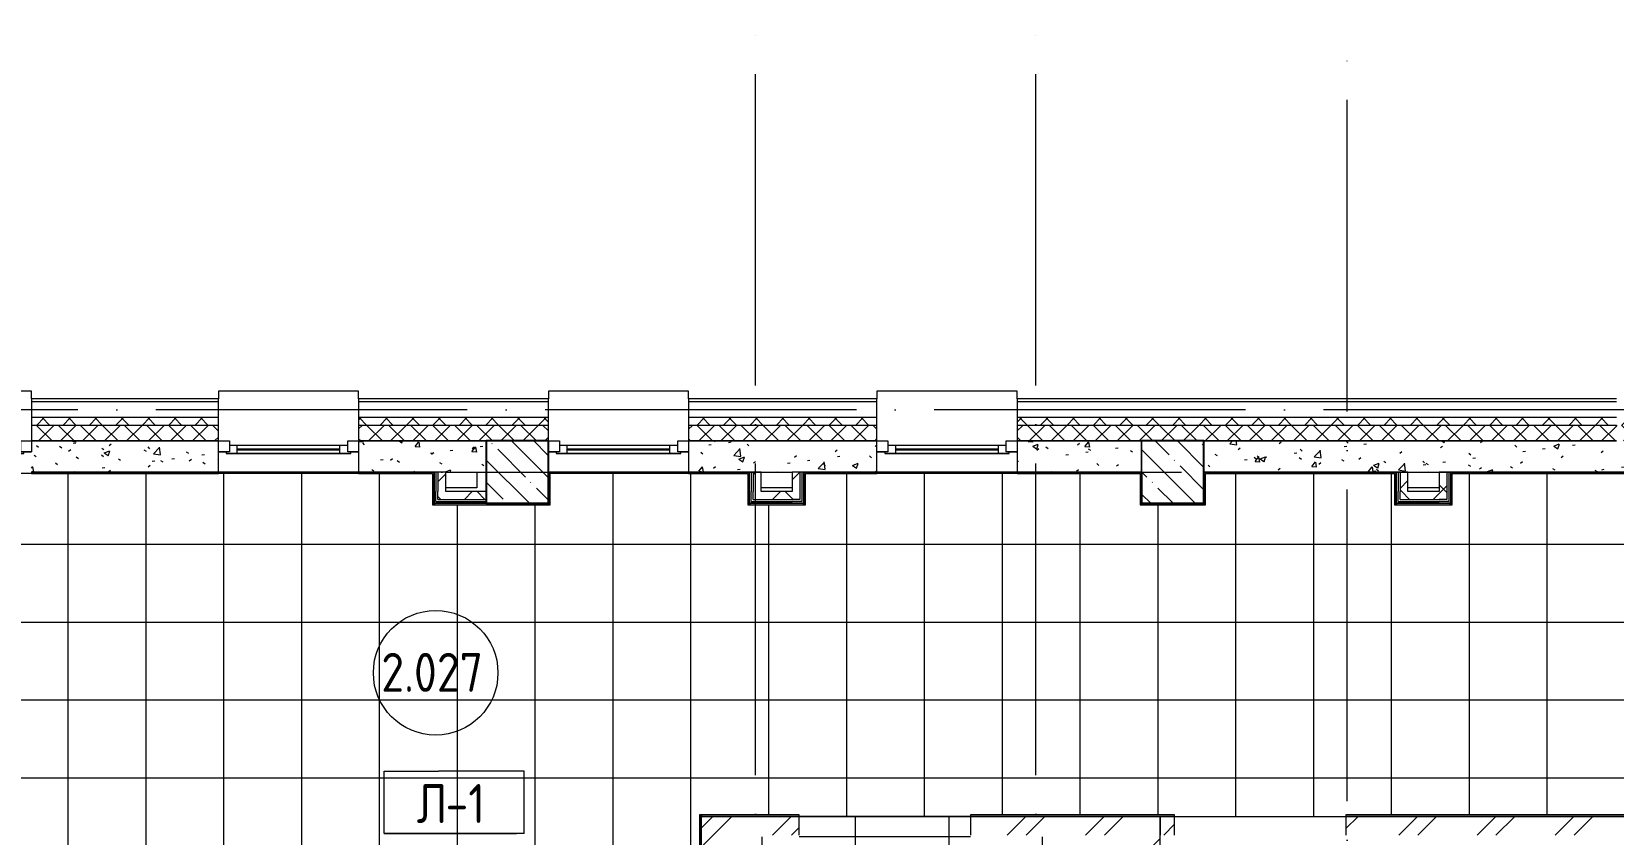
# Model space of a CAD drawing. Header units: millimetres. Extents: x 97 to 214665, y -4577 to 61202.
# Drawn here: x 183548 to 193708, y 56050 to 61202 of the extents above; entities that cross this region are included whole.
import ezdxf

# ---------------------------------------------------------------- set-up
doc = ezdxf.new("R2010")
doc.units = ezdxf.units.MM
doc.linetypes.add('ADSK_Линия сетки', pattern=[2500, 2000, -250, 0, -250])
for name, color, linetype, lineweight in [('A-AREA-____-IDEN', 2, 'Continuous', 20), ('A-FLOR-____-IDEN', 11, 'Continuous', 20), ('A-FLOR-____-OTLN', 192, 'Continuous', 9), ('A-FLOR-____-PATT', 8, 'Continuous', 9), ('A-GLAZ-____-MCUT', 151, 'Continuous', 9), ('A-GLAZ-____-OTLN', 151, 'Continuous', 9), ('A-WALL-____-MCUT', 113, 'Continuous', 9), ('A-WALL-____-PATT', 111, 'Continuous', 9), ('A-WALL-FNSH-MCUT', 113, 'Continuous', 9), ('I-WALL-____-OTLN', 2, 'Continuous', 9), ('S-COLS-____-MCUT', 52, 'Continuous', 9), ('S-COLS-____-OTLN', 52, 'Continuous', 9), ('S-GRID-____-OTLN', 1, 'Continuous', 9)]:
    doc.layers.add(name, color=color, linetype=linetype, lineweight=lineweight)
doc.styles.add('GOST Common', font='GOST_Common.ttf', dxfattribs={"width": 0.9, "height": 250})
pattern_1 = [(45, (0, 0), (-251.4472, 251.4472), []), (45, (0, 381), (-251.4472, 251.4472), [])]
pattern_2 = [(135, (0, 0), (-142.5612, -142.5612), []), (135, (142.56, 0), (-142.5612, -142.5612), [252.016, -50.403, 3.353, -47.05])]
pattern_3 = [(50, (0, 0), (364.3679, -31.8783), [38.1, -419.1]), (355, (0, 0), (-70.48585, 382.1133), [30.48, -335.28]), (100.451, (30.36, -2.66), (293.885, 350.2334), [32.38, -356.18]), (46.184, (0, 101.6), (542.1585, -84.0858), [57.15, -628.65]), (96.636, (45.2, 94.6), (474.8049, 494.8554), [48.57, -534.27]), (351.184, (0, 101.6), (474.8102, 494.85), [45.72, -502.92]), (21, (50.8, 76.2), (303.22847, -204.53046), [38.1, -419.1]), (326, (50.8, 76.2), (123.6039, 368.376), [30.48, -335.28]), (71.451, (76.07, 59.16), (426.8341, 163.8427), [32.38, -356.18]), (37.5, (0, 0), (6.17665, 169.11015), [16.764, -314.452, 16.764, -323.596, -336.55]), (37.5, (0, 0), (6.17665, 169.11015), [-671.576, 16.764, -319.786]), (7.5, (0, 0), (133.63888, 200.3615), [16.764, -177.292, 16.764, -306.832, -128.27]), (7.5, (0, 0), (133.63888, 200.3615), [-517.652, 16.764, -111.506]), (327.5, (-113.28, 0), (271.18182, -11.45836), [16.764, -110.236, 16.764, -379.476, -525.78]), (327.5, (-113.28, 0), (271.18182, -11.45836), [-523.24, 16.764, -509.016]), (317.5, (-164.08, 0), (296.2585, 50.85285), [16.764, -148.336, 16.764, -246.38, -373.38]), (317.5, (-164.08, 0), (296.2585, 50.85285), [-428.244, 16.764, -356.616])]
pattern_4 = [(45, (0, 0), (-141.42136, 141.42136), []), (135, (0, 0), (-141.42136, -141.42136), [])]

# ---------------------------------------------------------------- blocks, each defined once
blk = doc.blocks.new('Окно_СКБ_1Ст1 - 120_Окно_СКБ_1Ст_900_ОК6Л-29019250-О_АИ_ПП_4_200_Целиком')
at = {"layer": 'A-GLAZ-____-MCUT', "color": 90}
for p, q in [((-450, -195), (-450, -125)), ((-450, -125), (-380, -125)), ((-380, -195), (-450, -195)), ((-380, -195), (-400, -195)), ((-400, -195), (-400, -205)), ((-380, -125), (-380, -195)), ((380, -155), (-380, -155)), ((-380, -155), (-380, -195)), ((-330, -205), (-330, -155)), ((330, -205), (330, -155)), ((380, -195), (380, -125)), ((380, -125), (450, -125)), ((380, -195), (380, -155)), ((450, -195), (380, -195)), ((400, -195), (380, -195)), ((400, -205), (400, -195)), ((450, -125), (450, -195)), ((-400, -205), (400, -205)), ((400, -205), (-400, -205))]:
    blk.add_line(p, q, dxfattribs=at)
at = {"layer": 'A-GLAZ-____-MCUT', "color": 10, "lineweight": 5}
for p, q in [((-330, -175), (330, -175)), ((330, -185), (-330, -185))]:
    blk.add_line(p, q, dxfattribs=at)
at = {"layer": 'A-GLAZ-____-OTLN', "color": 10, "lineweight": 5}
for p, q in [((-450, -195), (-400, -195)), ((400, -195), (450, -195))]:
    blk.add_line(p, q, dxfattribs=at)
blk = doc.blocks.new('WNW_Отлив1 - Отлив_металлический 2-28596055-О_АИ_ПП_4_200_Целиком')
at = {"layer": 'A-GLAZ-____-OTLN', "color": 10, "lineweight": 5}
for p, q in [((450, 320), (-450, 320)), ((-450, 320), (-450, 270)), ((450, 270), (450, 320))]:
    blk.add_line(p, q, dxfattribs=at)
blk = doc.blocks.new('Окно_СКБ_1Ст1 - 120_Окно_СКБ_1Ст_900_ОК6Л-V38-О_АИ_ПП_4_200_Целиком')
at = {"layer": 'A-GLAZ-____-MCUT', "color": 90}
for p, q in [((-450, -195), (-450, -125)), ((-450, -125), (-380, -125)), ((-380, -195), (-450, -195)), ((-380, -195), (-400, -195)), ((-400, -195), (-400, -205)), ((-380, -125), (-380, -195)), ((380, -155), (-380, -155)), ((-380, -155), (-380, -195)), ((-330, -205), (-330, -155)), ((330, -205), (330, -155)), ((380, -195), (380, -125)), ((380, -125), (450, -125)), ((380, -195), (380, -155)), ((450, -195), (380, -195)), ((400, -195), (380, -195)), ((400, -205), (400, -195)), ((450, -125), (450, -195)), ((-400, -205), (400, -205)), ((400, -205), (-400, -205))]:
    blk.add_line(p, q, dxfattribs=at)
at = {"layer": 'A-GLAZ-____-MCUT', "color": 10, "lineweight": 5}
for p, q in [((-330, -175), (330, -175)), ((330, -185), (-330, -185))]:
    blk.add_line(p, q, dxfattribs=at)
at = {"layer": 'A-GLAZ-____-OTLN', "color": 10, "lineweight": 5}
for p, q in [((-450, -195), (-400, -195)), ((400, -195), (450, -195))]:
    blk.add_line(p, q, dxfattribs=at)
blk = doc.blocks.new('Окно_СКБ_1Ст1 - 120_Окно_СКБ_1Ст_900_ОК6Л-V39-О_АИ_ПП_4_200_Целиком')
at = {"layer": 'A-GLAZ-____-MCUT', "color": 90}
for p, q in [((-450, -195), (-450, -125)), ((-450, -125), (-380, -125)), ((-380, -195), (-450, -195)), ((-380, -195), (-400, -195)), ((-400, -195), (-400, -205)), ((-380, -125), (-380, -195)), ((380, -155), (-380, -155)), ((-380, -155), (-380, -195)), ((-330, -205), (-330, -155)), ((330, -205), (330, -155)), ((380, -195), (380, -125)), ((380, -125), (450, -125)), ((380, -195), (380, -155)), ((450, -195), (380, -195)), ((400, -195), (380, -195)), ((400, -205), (400, -195)), ((450, -125), (450, -195)), ((-400, -205), (400, -205)), ((400, -205), (-400, -205))]:
    blk.add_line(p, q, dxfattribs=at)
at = {"layer": 'A-GLAZ-____-MCUT', "color": 10, "lineweight": 5}
for p, q in [((-330, -175), (330, -175)), ((330, -185), (-330, -185))]:
    blk.add_line(p, q, dxfattribs=at)
at = {"layer": 'A-GLAZ-____-OTLN', "color": 10, "lineweight": 5}
for p, q in [((-450, -195), (-400, -195)), ((400, -195), (450, -195))]:
    blk.add_line(p, q, dxfattribs=at)
blk = doc.blocks.new('0083_СОШ675_АР_R22_rvt-1-О_АИ_ПП_4_200_Целиком')
at = {"layer": 'A-WALL-____-PATT', "lineweight": 5}
h = blk.add_hatch(dxfattribs=at)
h.set_pattern_fill('FP_7', color=10, style=0, pattern_type=2)
h.set_pattern_definition([(135, (0, 0), (-84.85281, -84.85281), []), (225, (0, 0), (84.85281, -84.85281), [])])
h.paths.add_polyline_path([(135475, 58675), (136350, 58675), (136350, 58725), (132380, 58725), (132380, 58675), (134509, 58675)])
h.paths.add_polyline_path([(131480, 58675), (131480, 58725), (130270, 58725), (130270, 58675), (130643, 58675)])
h.paths.add_polyline_path([(128711, 58675), (129370, 58675), (129370, 58725), (128150, 58725), (128150, 58675)])
h.paths.add_polyline_path([(125150, 58675), (125150, 58725), (123950, 58725), (123950, 58675), (124845, 58675)])
h.paths.add_polyline_path([(126050, 58675), (127250, 58675), (127250, 58725), (126050, 58725)])
h.paths.add_polyline_path([(121946, 58675), (123050, 58675), (123050, 58725), (121070, 58725), (121070, 58675)])
h.paths.add_polyline_path([(120170, 58675), (120170, 58725), (119170, 58725), (119170, 58675), (120014, 58675)])
h.paths.add_polyline_path([(118270, 58675), (118270, 58725), (117250, 58725), (117250, 58675), (118081, 58675)])
h.paths.add_polyline_path([(116350, 58675), (116350, 58725), (115350, 58725), (115350, 58675), (116148, 58675)])
h.paths.add_polyline_path([(114215, 58675), (114450, 58675), (114450, 58725), (113840, 58725), (113840, 58675)])
h = blk.add_hatch(dxfattribs=at)
h.set_pattern_fill('FP_21', color=10, style=0, pattern_type=2)
h.set_pattern_definition([(45, (0, 0), (-70.71068, 70.71068), []), (135, (0, 0), (-70.71068, -70.71068), [])])
h.paths.add_polyline_path([(136250, 58575), (136400, 58575), (136400, 58675), (132380, 58675), (132380, 58575), (136230, 58575)])
h.paths.add_polyline_path([(131480, 58575), (131480, 58675), (130270, 58675), (130270, 58575), (130643, 58575)])
h.paths.add_polyline_path([(127250, 58575), (127250, 58675), (126050, 58675), (126050, 58575)])
h.paths.add_polyline_path([(129370, 58575), (129370, 58675), (128150, 58675), (128150, 58575), (128711, 58575)])
h.paths.add_polyline_path([(124845, 58575), (125150, 58575), (125150, 58675), (123950, 58675), (123950, 58575)])
h.paths.add_polyline_path([(121946, 58575), (123050, 58575), (123050, 58675), (121070, 58675), (121070, 58575)])
h.paths.add_polyline_path([(120170, 58575), (120170, 58675), (119170, 58675), (119170, 58575), (120014, 58575)])
h.paths.add_polyline_path([(118270, 58575), (118270, 58675), (117250, 58675), (117250, 58575), (118081, 58575)])
h.paths.add_polyline_path([(114450, 58575), (114450, 58675), (113840, 58675), (113840, 58575), (114215, 58575)])
h.paths.add_polyline_path([(116148, 58575), (116350, 58575), (116350, 58675), (115350, 58675), (115350, 58575)])
h = blk.add_hatch(dxfattribs=at)
h.set_pattern_fill('FP_74', color=10, style=0, pattern_type=2)
h.set_pattern_definition(pattern_3)
h.paths.add_polyline_path([(128970, 58375), (128970, 58575), (128150, 58575), (128150, 58375), (128711, 58375)])
h.paths.add_polyline_path([(127250, 58375), (127250, 58575), (126050, 58575), (126050, 58375)])
h.paths.add_polyline_path([(125150, 58375), (125150, 58575), (124350, 58575), (124350, 58375), (124845, 58375)])
h = blk.add_hatch(dxfattribs=at)
h.set_pattern_fill('FP_74', color=10, style=0, pattern_type=2)
h.set_pattern_definition(pattern_3)
h.paths.add_polyline_path([(133180, 58375), (133180, 58575), (132380, 58575), (132380, 58375)])
h.paths.add_polyline_path([(130270, 58375), (131480, 58375), (131480, 58575), (130270, 58575)])
h = blk.add_hatch(dxfattribs=at)
h.set_pattern_fill('FP_74', color=10, style=0, pattern_type=2)
h.set_pattern_definition(pattern_3)
h.paths.add_polyline_path([(135153, 58375), (136500, 58375), (136500, 58575), (133580, 58575), (133580, 58375), (135140, 58375)])
h = blk.add_hatch(dxfattribs=at)
h.set_pattern_fill('FP_20', color=252, style=0, pattern_type=2)
h.set_pattern_definition(pattern_4)
h.paths.add_polyline_path([(128710, 58250), (128710, 58375), (128660, 58375), (128660, 58250)])
h = blk.add_hatch(dxfattribs=at)
h.set_pattern_fill('FP_20', color=252, style=0, pattern_type=2)
h.set_pattern_definition(pattern_4)
h.paths.add_polyline_path([(130735, 58250), (130735, 58375), (130685, 58375), (130685, 58250)])
h = blk.add_hatch(dxfattribs=at)
h.set_pattern_fill('FP_20', color=252, style=0, pattern_type=2)
h.set_pattern_definition(pattern_4)
h.paths.add_polyline_path([(130985, 58200), (130985, 58375), (130935, 58375), (130935, 58200)])
h = blk.add_hatch(dxfattribs=at)
h.set_pattern_fill('FP_20', color=252, style=0, pattern_type=2)
h.set_pattern_definition(pattern_4)
h.paths.add_polyline_path([(134890, 58250), (134890, 58375), (134840, 58375), (134840, 58250)])
h = blk.add_hatch(dxfattribs=at)
h.set_pattern_fill('FP_20', color=252, style=0, pattern_type=2)
h.set_pattern_definition(pattern_4)
h.paths.add_polyline_path([(135140, 58200), (135140, 58375), (135090, 58375), (135090, 58200)])
h = blk.add_hatch(dxfattribs=at)
h.set_pattern_fill('FP_20', color=252, style=0, pattern_type=2)
h.set_pattern_definition(pattern_4)
h.paths.add_polyline_path([(128660, 58200), (128970, 58200), (128970, 58250), (128660, 58250)])
h = blk.add_hatch(dxfattribs=at)
h.set_pattern_fill('FP_20', color=252, style=0, pattern_type=2)
h.set_pattern_definition(pattern_4)
h.paths.add_polyline_path([(130685, 58200), (130935, 58200), (130935, 58250), (130685, 58250)])
h = blk.add_hatch(dxfattribs=at)
h.set_pattern_fill('FP_20', color=252, style=0, pattern_type=2)
h.set_pattern_definition(pattern_4)
h.paths.add_polyline_path([(134840, 58200), (135090, 58200), (135090, 58250), (134840, 58250)])
h = blk.add_hatch(dxfattribs=at)
h.set_pattern_fill('FP_11', color=10, style=0, pattern_type=2)
h.set_pattern_definition(pattern_1)
h.paths.add_polyline_path([(130350, 52450), (130470, 52450), (130470, 56165), (130355, 56165), (130355, 56160), (130350, 56160), (130350, 53402)])
h = blk.add_hatch(dxfattribs=at)
h.set_pattern_fill('FP_11', color=10, style=0, pattern_type=2)
h.set_pattern_definition(pattern_1)
h.paths.add_polyline_path([(133180, 56045), (133180, 56165), (132080, 56165), (132080, 56045)])
h.paths.add_polyline_path([(130980, 56045), (130980, 56165), (130470, 56165), (130470, 56045)])
h = blk.add_hatch(dxfattribs=at)
h.set_pattern_fill('FP_11', color=10, style=0, pattern_type=2)
h.set_pattern_definition(pattern_1)
h.paths.add_polyline_path([(133180, 50450), (133300, 50450), (133300, 51675), (133180, 51675), (133180, 50510)])
h.paths.add_polyline_path([(133300, 52175), (133300, 56165), (133180, 56165), (133180, 52175), (133293, 52175)])
h = blk.add_hatch(dxfattribs=at)
h.set_pattern_fill('FP_11', color=10, style=0, pattern_type=2)
h.set_pattern_definition(pattern_1)
h.paths.add_polyline_path([(136500, 56045), (136500, 56165), (134492, 56165), (134492, 56045), (136442, 56045)])
h.paths.add_polyline_path([(133300, 56045), (133392, 56045), (133392, 56165), (133300, 56165)])
at = {"layer": 'S-COLS-____-OTLN', "lineweight": 5}
h = blk.add_hatch(dxfattribs=at)
h.set_pattern_fill('FP_31', color=256, style=0, pattern_type=2)
h.set_pattern_definition(pattern_2)
h.paths.add_polyline_path([(128970, 58175), (129365, 58175), (129365, 58180), (129370, 58180), (129370, 58575), (128970, 58575), (128970, 58462)])
h = blk.add_hatch(dxfattribs=at)
h.set_pattern_fill('FP_31', color=256, style=0, pattern_type=2)
h.set_pattern_definition(pattern_2)
h.paths.add_polyline_path([(133185, 58175), (133575, 58175), (133575, 58180), (133580, 58180), (133580, 58575), (133180, 58575), (133180, 58180), (133185, 58180)])
at = {"layer": 'A-FLOR-____-OTLN', "color": 90}
for p, q in [((128910, 58375), (128910, 58275)), ((128910, 58275), (128710, 58275)), ((130935, 58275), (130735, 58275)), ((135090, 58275), (134890, 58275))]:
    blk.add_line(p, q, dxfattribs=at)
at = {"layer": 'A-WALL-____-MCUT', "color": 90}
for p, q in [((126050, 58825), (126050, 58725)), ((127250, 58725), (127250, 58825)), ((128150, 58825), (128150, 58725)), ((129370, 58725), (129370, 58825)), ((130270, 58825), (130270, 58725)), ((131480, 58725), (131480, 58825)), ((132380, 58825), (132380, 58725)), ((126050, 58675), (126050, 58575)), ((127250, 58575), (127250, 58675)), ((128150, 58675), (128150, 58575)), ((129370, 58575), (129370, 58675)), ((130270, 58675), (130270, 58575)), ((131480, 58575), (131480, 58675)), ((132380, 58675), (132380, 58575)), ((126050, 58575), (127250, 58575)), ((128150, 58575), (129370, 58575)), ((133180, 58575), (133580, 58575))]:
    blk.add_line(p, q, dxfattribs=at)
at = {"layer": 'A-WALL-____-MCUT', "color": 10, "lineweight": 5}
for p, q in [((127250, 58825), (126050, 58825)), ((129370, 58825), (128150, 58825)), ((131480, 58825), (130270, 58825)), ((136230, 58825), (132380, 58825)), ((133180, 58375), (133180, 58575)), ((128647, 58375), (128647, 58250)), ((128710, 58375), (128660, 58375)), ((130672, 58375), (130672, 58250)), ((130735, 58375), (130685, 58375)), ((130985, 58375), (130935, 58375)), ((130998, 58375), (130998, 58187)), ((134828, 58375), (134828, 58250)), ((134890, 58375), (134840, 58375)), ((135140, 58375), (135090, 58375)), ((135153, 58375), (135153, 58187)), ((128647, 58200), (128647, 58250)), ((130672, 58200), (130672, 58250)), ((134828, 58200), (134828, 58250)), ((128647, 58187), (128647, 58200)), ((128647, 58187), (128970, 58187)), ((130672, 58187), (130672, 58200)), ((130672, 58187), (130935, 58187)), ((130985, 58187), (130935, 58187)), ((130998, 58187), (130985, 58187)), ((134828, 58187), (134828, 58200)), ((134828, 58187), (135090, 58187)), ((135140, 58187), (135090, 58187)), ((135153, 58187), (135140, 58187))]:
    blk.add_line(p, q, dxfattribs=at)
at = {"layer": 'A-WALL-____-MCUT', "color": 50, "lineweight": 13}
for p, q in [((126050, 58725), (126050, 58675)), ((127250, 58725), (126050, 58725)), ((127250, 58675), (127250, 58725)), ((128150, 58725), (128150, 58675)), ((129370, 58725), (128150, 58725)), ((129370, 58675), (129370, 58725)), ((130270, 58725), (130270, 58675)), ((131480, 58725), (130270, 58725)), ((131480, 58675), (131480, 58725)), ((132380, 58725), (132380, 58675)), ((136230, 58725), (132380, 58725)), ((127250, 58675), (126050, 58675)), ((129370, 58675), (128150, 58675)), ((131480, 58675), (130270, 58675)), ((136230, 58675), (132380, 58675)), ((127250, 58575), (126050, 58575)), ((127250, 58375), (127250, 58575)), ((128970, 58575), (128150, 58575)), ((128150, 58575), (128150, 58375)), ((128970, 58375), (128970, 58575)), ((130270, 58575), (131480, 58575)), ((130270, 58575), (130270, 58375)), ((131480, 58575), (130270, 58575)), ((131480, 58375), (131480, 58575)), ((132380, 58575), (133180, 58575)), ((132380, 58575), (132380, 58375)), ((133180, 58575), (132380, 58575)), ((133580, 58575), (133580, 58375)), ((136230, 58575), (133580, 58575)), ((133580, 58575), (136230, 58575)), ((126050, 58375), (127250, 58375)), ((128150, 58375), (128635, 58375)), ((128647, 58375), (128635, 58375)), ((128660, 58375), (128647, 58375)), ((128660, 58375), (128660, 58250)), ((128710, 58250), (128710, 58375)), ((128710, 58375), (128970, 58375)), ((130270, 58375), (130660, 58375)), ((130672, 58375), (130660, 58375)), ((130685, 58375), (130672, 58375)), ((130685, 58375), (130685, 58250)), ((130735, 58250), (130735, 58375)), ((130735, 58375), (130935, 58375)), ((130935, 58375), (130935, 58250)), ((130998, 58375), (130985, 58375)), ((130985, 58375), (130985, 58200)), ((131010, 58375), (130998, 58375)), ((131010, 58375), (131480, 58375)), ((132380, 58375), (133180, 58375)), ((133580, 58375), (134815, 58375)), ((134828, 58375), (134815, 58375)), ((134840, 58375), (134828, 58375)), ((134840, 58375), (134840, 58250)), ((134890, 58375), (135090, 58375)), ((134890, 58250), (134890, 58375)), ((135090, 58375), (135090, 58250)), ((135153, 58375), (135140, 58375)), ((135140, 58375), (135140, 58200)), ((135165, 58375), (135153, 58375)), ((135165, 58375), (136500, 58375)), ((128660, 58200), (128660, 58250)), ((128970, 58250), (128710, 58250)), ((128970, 58200), (128970, 58250)), ((130685, 58200), (130685, 58250)), ((130935, 58250), (130735, 58250)), ((134840, 58200), (134840, 58250)), ((135090, 58250), (134890, 58250)), ((128660, 58200), (128970, 58200)), ((130685, 58200), (130935, 58200)), ((130985, 58200), (130935, 58200)), ((134840, 58200), (135090, 58200)), ((135140, 58200), (135090, 58200)), ((130350, 56160), (130350, 52450)), ((130470, 56165), (130355, 56165)), ((130980, 56165), (130470, 56165)), ((130980, 56045), (130980, 56165)), ((133180, 56165), (132080, 56165)), ((132080, 56165), (132080, 56045)), ((133300, 56165), (133180, 56165)), ((133300, 52175), (133300, 56165)), ((133392, 56165), (133300, 56165)), ((133300, 56165), (133300, 56045)), ((133392, 56045), (133392, 56165)), ((136500, 56165), (134492, 56165)), ((134492, 56165), (134492, 56045))]:
    blk.add_line(p, q, dxfattribs=at)
at = {"layer": 'A-WALL-FNSH-MCUT', "color": 90}
for p, q in [((127250, 58845), (126050, 58845)), ((126050, 58845), (126050, 58825)), ((127250, 58825), (127250, 58845)), ((129370, 58845), (128150, 58845)), ((128150, 58845), (128150, 58825)), ((129370, 58825), (129370, 58845)), ((131480, 58845), (130270, 58845)), ((130270, 58845), (130270, 58825)), ((131480, 58825), (131480, 58845)), ((136230, 58845), (132380, 58845)), ((132380, 58845), (132380, 58825)), ((128635, 58375), (128635, 58250)), ((130660, 58375), (130660, 58250)), ((131010, 58180), (131010, 58375)), ((134815, 58375), (134815, 58250)), ((135165, 58180), (135165, 58375)), ((128635, 58250), (128635, 58200)), ((130660, 58250), (130660, 58200)), ((134815, 58250), (134815, 58200)), ((128635, 58200), (128635, 58187)), ((128635, 58187), (128635, 58180)), ((128640, 58175), (128970, 58175)), ((128970, 58187), (128970, 58200)), ((128970, 58175), (128970, 58187)), ((130660, 58200), (130660, 58187)), ((130660, 58187), (130660, 58180)), ((130665, 58175), (130935, 58175)), ((130935, 58175), (130985, 58175)), ((130985, 58175), (130998, 58175)), ((130998, 58175), (131005, 58175)), ((134815, 58200), (134815, 58187)), ((134815, 58187), (134815, 58180)), ((134820, 58175), (135090, 58175)), ((135090, 58175), (135140, 58175)), ((135140, 58175), (135153, 58175)), ((135153, 58175), (135160, 58175))]:
    blk.add_line(p, q, dxfattribs=at)
at = {"layer": 'I-WALL-____-OTLN', "color": 90}
for p, q in [((128150, 58375), (127250, 58375)), ((130270, 58375), (129370, 58375)), ((132380, 58375), (131480, 58375))]:
    blk.add_line(p, q, dxfattribs=at)
at = {"layer": 'S-COLS-____-MCUT', "color": 130, "lineweight": 25}
for p, q in [((129370, 58575), (128970, 58575)), ((128970, 58575), (128970, 58175)), ((129370, 58180), (129370, 58575)), ((133580, 58575), (133180, 58575)), ((133580, 58180), (133580, 58575)), ((133180, 58375), (133180, 58180)), ((128970, 58175), (129365, 58175)), ((133185, 58175), (133575, 58175))]:
    blk.add_line(p, q, dxfattribs=at)
at = {"layer": 'S-COLS-____-OTLN', "color": 90}
blk.add_line((133180, 58575), (133180, 58375), dxfattribs=at)
at = {"layer": 'A-GLAZ-____-OTLN', "color": 90, "lineweight": 9}
for name, p in [('WNW_Отлив1 - Отлив_металлический 2-28596055-О_АИ_ПП_4_200_Целиком', (125600, 58575)), ('WNW_Отлив1 - Отлив_металлический 2-28596055-О_АИ_ПП_4_200_Целиком', (127700, 58575)), ('WNW_Отлив1 - Отлив_металлический 2-28596055-О_АИ_ПП_4_200_Целиком', (129820, 58575)), ('WNW_Отлив1 - Отлив_металлический 2-28596055-О_АИ_ПП_4_200_Целиком', (131930, 58575)), ('Окно_СКБ_1Ст1 - 120_Окно_СКБ_1Ст_900_ОК6Л-V38-О_АИ_ПП_4_200_Целиком', (125600, 58700)), ('Окно_СКБ_1Ст1 - 120_Окно_СКБ_1Ст_900_ОК6Л-V39-О_АИ_ПП_4_200_Целиком', (127700, 58700)), ('Окно_СКБ_1Ст1 - 120_Окно_СКБ_1Ст_900_ОК6Л-29019250-О_АИ_ПП_4_200_Целиком', (129820, 58700)), ('Окно_СКБ_1Ст1 - 120_Окно_СКБ_1Ст_900_ОК6Л-29019250-О_АИ_ПП_4_200_Целиком', (131930, 58700))]:
    blk.add_blockref(name, p, dxfattribs=at)
blk = doc.blocks.new('BSC_Колонна _Прямоугольная - ПР-1_Профиль торцевой для плитки-3477160-О_АИ_ПП_4_200_Целиком')
at = {"layer": 'S-COLS-____-MCUT'}
for p, q in [((5, 5), (-5, 5)), ((-5, 5), (-5, -5)), ((5, -5), (5, 5)), ((-5, -5), (5, -5))]:
    blk.add_line(p, q, dxfattribs=at)
blk = doc.blocks.new('ADSK_Марка_Перекрытие - Типоразмер_ADSK_Марка-158127-О_АИ_ПП_4_200_Целиком')
at = {"layer": 'A-FLOR-____-IDEN'}
for p, q in [((-4.5, 4), (-1, 4)), ((-4.5, 0), (-4.5, 4)), ((4.5, 4), (-1, 4)), ((4.5, 0), (4.5, 4)), ((4.5, 0), (-4.5, 0)), ((-4.5, 0), (4, 0))]:
    blk.add_line(p, q, dxfattribs=at)
blk = doc.blocks.new('ADSK_Марка_Помещение_ОдноЗначение - Номер-159740-О_АИ_ПП_4_200_Целиком')
at = {"layer": 'A-AREA-____-IDEN'}
blk.add_circle((0, 0), 4, dxfattribs=at)

msp = doc.modelspace()

# ---------------------------------------------------------------- hatches: boundary and pattern name
at = {"layer": 'A-FLOR-____-PATT'}
h = msp.add_hatch(dxfattribs=at)
h.set_pattern_fill('FP_187', color=256, style=0, pattern_type=2)
h.set_pattern_definition([(0, (187783.1, 55412.5), (0, 500), []), (90, (187783.1, 55412.5), (-500, 3e-14), [])])
h.paths.add_polyline_path([(187838.093662, 52459.999414), (187838.093662, 56174.999414), (188478.114412, 56174.999414), (188478.114412, 56165.001699), (189578.114412, 56165.001699), (189578.114412, 56174.999414), (190890.114412, 56174.999414), (190890.114412, 56165.001699), (191990.114412, 56165.001699), (191990.114412, 56174.999414), (193986.614412, 56174.999414), (193986.614412, 58364.999414), (192673.114412, 58364.999414), (192673.114412, 58164.999414), (192303.114412, 58164.999414), (192303.114412, 58364.999414), (191088.09249, 58364.999414), (191088.09249, 58164.999414), (190668.09249, 58164.999414), (190668.09249, 58365.000586), (188518.114412, 58365.000586), (188518.114412, 58164.999414), (188148.114412, 58164.999414), (188148.114412, 58365.000586), (186878.09249, 58365.000586), (186878.09249, 58164.999414), (186123.114412, 58164.999414), (186123.114412, 58364.999414), (181858.09249, 58364.999414), (181858.09249, 58164.999414), (181658.113916, 58164.999414), (181658.113916, 54980.000586), (182968.859452, 54980.000586), (182968.928275, 54770.001113), (184068.859452, 54770.001113), (184068.859452, 54980.000586), (184629.093076, 54980.000586), (184629.093076, 52459.999414), (187835.280849, 52459.999414)])
h = msp.add_hatch(dxfattribs=at)
h.set_pattern_fill('FP_178', color=256, style=0, pattern_type=2)
h.set_pattern_definition([(270, (191840.6, 56635), (600, 4e-14), []), (0, (191840.6, 56635), (0, 600), [])])
h.paths.add_polyline_path([(188473.093662, 52859.999414), (190438.114412, 52859.999414), (190438.114412, 56035.001172), (189578.114412, 56035.001172), (189578.114412, 56165.001172), (188478.114412, 56164.999414), (188478.114412, 56035.001172), (187978.093662, 56035.001172), (187978.093662, 52859.999414)])
h.paths.add_polyline_path([(189048.115412, 54475), (189048.115412, 54675), (189248.115412, 54675), (189248.115412, 54475), (189107.963211, 54475)])
at = {"layer": 'A-WALL-____-PATT'}
h = msp.add_hatch(color=7, dxfattribs=at)
h.paths.add_polyline_path([(186123.114412, 58364.999414), (186133.114412, 58364.999414), (186133.114412, 58374.999414), (185648.114403, 58374.999414), (185648.114403, 58364.999414), (185725.726969, 58364.999414)])
h.paths.add_polyline_path([(183548.113916, 58364.999414), (184748.114403, 58364.999414), (184748.114403, 58374.999414), (183548.113916, 58374.999414)])
h.paths.add_polyline_path([(182343.490726, 58364.999414), (182648.113916, 58364.999414), (182648.113916, 58374.999414), (181858.09249, 58374.999414), (181858.09249, 58364.999414)])
for points in [[(186133.114412, 58164.999414), (186133.114412, 58169.999414), (186128.114412, 58169.999414), (186128.114412, 58179.999414), (186133.114412, 58179.999414), (186133.114412, 58364.999414), (186123.114412, 58364.999414), (186123.114412, 58164.999414), (186128.114412, 58164.999414)], [(186873.09249, 58174.999414), (186878.09249, 58174.999414), (186878.09249, 58365.000586), (186868.09249, 58365.000586), (186868.09249, 58179.999414), (186873.09249, 58179.999414)], [(188148.114412, 58365.000586), (188158.114412, 58365.000586), (188158.114412, 58375.000586), (187768.09249, 58375.000586), (187768.09249, 58365.000586), (188141.609999, 58365.000586)], [(188148.114412, 58164.999414), (188158.114412, 58164.999414), (188158.114412, 58169.999414), (188153.114412, 58169.999414), (188153.114412, 58179.999414), (188158.114412, 58179.999414), (188158.114412, 58365.000586), (188148.114412, 58365.000586)], [(188518.114412, 58174.999414), (188518.114412, 58375.000586), (188508.114412, 58375.000586), (188508.377568, 58179.999414), (188513.114412, 58179.999414), (188513.114412, 58174.999414)], [(190678.09249, 58164.999414), (190678.09249, 58169.999414), (190673.09249, 58169.999414), (190673.09249, 58179.999414), (190678.09249, 58179.999414), (190678.09249, 58365.000586), (190668.09249, 58365.000586), (190668.09249, 58164.999414), (190673.09249, 58164.999414)], [(191088.09249, 58174.999414), (191088.09249, 58374.999414), (191078.09249, 58374.999414), (191078.355648, 58179.999414), (191083.09249, 58179.999414), (191083.09249, 58174.999414)], [(192303.114412, 58364.999414), (192313.114412, 58364.999414), (192313.114412, 58374.999414), (191088.09249, 58374.999414), (191088.09249, 58364.999414), (192007.022847, 58364.999414)], [(192303.114412, 58164.999414), (192313.114412, 58164.999414), (192313.114412, 58169.999414), (192308.114412, 58169.999414), (192308.114412, 58179.999414), (192313.114412, 58179.999414), (192313.114412, 58364.999414), (192303.114412, 58364.999414)], [(192673.114412, 58174.999414), (192673.114412, 58374.999414), (192663.114412, 58374.999414), (192663.37757, 58179.999414), (192668.114412, 58179.999414), (192668.114412, 58174.999414)], [(193986.614412, 58364.999414), (193996.614412, 58364.999414), (193996.614412, 58374.999414), (192673.114412, 58374.999414), (192673.114412, 58364.999414), (193939.729272, 58364.999414)], [(186133.114412, 58164.999414), (186878.09249, 58164.999414), (186878.09249, 58174.999414), (186873.09249, 58174.999414), (186873.09249, 58169.999414), (186863.09249, 58169.999414), (186863.09249, 58174.999414), (186138.114412, 58174.999414), (186138.114412, 58169.999414), (186133.114412, 58169.999414)], [(188503.114412, 58164.999414), (188518.114412, 58164.999414), (188518.114412, 58174.999414), (188513.114412, 58174.999414), (188513.114412, 58169.999414), (188503.114412, 58169.999414), (188503.114412, 58174.999414), (188163.114412, 58174.999414), (188163.114412, 58169.999414), (188158.114412, 58169.999414), (188158.114412, 58164.999414), (188163.114412, 58164.999414)], [(191073.09249, 58164.999414), (191088.09249, 58164.999414), (191088.09249, 58174.999414), (191083.09249, 58174.999414), (191083.09249, 58169.999414), (191073.09249, 58169.999414), (191073.09249, 58174.999414), (190683.09249, 58174.999414), (190683.09249, 58169.999414), (190678.09249, 58169.999414), (190678.09249, 58164.999414), (191040.669635, 58164.999414)], [(192658.114412, 58164.999414), (192673.114412, 58164.999414), (192673.114412, 58174.999414), (192668.114412, 58174.999414), (192668.114412, 58169.999414), (192658.114412, 58169.999414), (192658.114412, 58174.999414), (192318.114412, 58174.999414), (192318.114412, 58169.999414), (192313.114412, 58169.999414), (192313.114412, 58164.999414), (192490.199453, 58164.999414)], [(187848.093662, 52449.999414), (187848.080167, 56159.999414), (187843.093662, 56159.999414), (187843.093662, 56164.999414), (187838.093662, 56164.999414), (187838.093662, 52449.999414)]]:
    msp.add_hatch(color=7, dxfattribs=at).paths.add_polyline_path(points)
h = msp.add_hatch(color=7, dxfattribs=at)
h.paths.add_polyline_path([(190668.09249, 58365.000586), (190678.09249, 58365.000586), (190678.09249, 58375.000586), (189878.114412, 58375.000586), (189878.114412, 58365.000586)])
h.paths.add_polyline_path([(188518.114412, 58365.000586), (188978.114412, 58365.000586), (188978.114412, 58375.000586), (188518.114412, 58375.000586)])
h = msp.add_hatch(color=7, dxfattribs=at)
h.paths.add_polyline_path([(193939.729272, 56164.999414), (193986.614412, 56164.999414), (193986.614412, 56174.999414), (191990.114412, 56174.999414), (191990.114412, 56164.999414), (192973.37606, 56164.999414)])
h.paths.add_polyline_path([(189578.114412, 56164.999414), (190890.114412, 56164.999414), (190890.114412, 56174.999414), (189578.114412, 56174.999414)])
h.paths.add_polyline_path([(187843.093662, 56164.999414), (187843.093662, 56169.999414), (187853.093662, 56169.999414), (187853.093662, 56164.999414), (188478.114412, 56164.999414), (188478.114412, 56174.999414), (187838.093662, 56174.999414), (187838.093662, 56164.999414)])

# ---------------------------------------------------------------- linework, layer by layer
at = {"layer": 'A-FLOR-____-OTLN'}
for p, q in [((188478.114412, 56165.001699), (189578.114412, 56165.001699)), ((189578.114412, 56165.001172), (188478.114412, 56165.001172)), ((190890.114412, 56165.001699), (191990.114412, 56165.001699))]:
    msp.add_line(p, q, dxfattribs=at)
at = {"layer": 'A-WALL-FNSH-MCUT', "color": 7}
for p, q in [((184748.114403, 58374.999414), (183548.113916, 58374.999414)), ((183548.113916, 58374.999414), (183548.113916, 58364.999414)), ((183548.113916, 58364.999414), (184748.114403, 58364.999414)), ((184748.114403, 58364.999414), (184748.114403, 58374.999414)), ((186133.114412, 58374.999414), (185648.114403, 58374.999414)), ((185648.114403, 58374.999414), (185648.114403, 58364.999414)), ((185648.114403, 58364.999414), (186123.114412, 58364.999414)), ((186123.114412, 58364.999414), (186123.114412, 58164.999414)), ((186133.114412, 58179.999414), (186133.114412, 58374.999414)), ((186878.09249, 58365.000586), (186868.09249, 58365.000586)), ((186868.09249, 58365.000586), (186868.09249, 58179.999414)), ((186878.09249, 58164.999414), (186878.09249, 58365.000586)), ((188158.114412, 58375.000586), (187768.09249, 58375.000586)), ((187768.09249, 58375.000586), (187768.09249, 58365.000586)), ((187768.09249, 58365.000586), (188148.114412, 58365.000586)), ((188148.114412, 58365.000586), (188148.114412, 58164.999414)), ((188158.114412, 58179.999414), (188158.114412, 58375.000586)), ((188508.114412, 58375.000586), (188508.114412, 58179.999414)), ((188978.114412, 58375.000586), (188508.114412, 58375.000586)), ((188518.114412, 58164.999414), (188518.114412, 58365.000586)), ((188518.114412, 58365.000586), (188978.114412, 58365.000586)), ((188978.114412, 58365.000586), (188978.114412, 58375.000586)), ((190678.09249, 58375.000586), (189878.114412, 58375.000586)), ((189878.114412, 58375.000586), (189878.114412, 58365.000586)), ((189878.114412, 58365.000586), (190668.09249, 58365.000586)), ((190668.09249, 58365.000586), (190668.09249, 58164.999414)), ((190678.09249, 58179.999414), (190678.09249, 58375.000586)), ((191078.09249, 58374.999414), (191078.09249, 58179.999414)), ((192313.114412, 58374.999414), (191078.09249, 58374.999414)), ((191088.09249, 58164.999414), (191088.09249, 58364.999414)), ((191088.09249, 58364.999414), (192303.114412, 58364.999414)), ((192303.114412, 58364.999414), (192303.114412, 58164.999414)), ((192313.114412, 58179.999414), (192313.114412, 58374.999414)), ((192663.114412, 58374.999414), (192663.114412, 58179.999414)), ((193996.614412, 58374.999414), (192663.114412, 58374.999414)), ((192673.114412, 58164.999414), (192673.114412, 58364.999414)), ((192673.114412, 58364.999414), (193986.614412, 58364.999414)), ((186123.114412, 58164.999414), (186878.09249, 58164.999414)), ((186863.09249, 58174.999414), (186138.114412, 58174.999414)), ((188148.114412, 58164.999414), (188518.114412, 58164.999414)), ((188503.114412, 58174.999414), (188163.114412, 58174.999414)), ((190668.09249, 58164.999414), (191088.09249, 58164.999414)), ((191073.09249, 58174.999414), (190683.09249, 58174.999414)), ((192303.114412, 58164.999414), (192673.114412, 58164.999414)), ((192658.114412, 58174.999414), (192318.114412, 58174.999414)), ((188478.114412, 56174.999414), (187838.093662, 56174.999414)), ((187838.093662, 56174.999414), (187838.093662, 52459.999414)), ((187848.093662, 52449.999414), (187848.093662, 56159.999414)), ((187853.093662, 56164.999414), (188478.114412, 56164.999414)), ((188478.114412, 56164.999414), (188478.114412, 56174.999414)), ((190890.114412, 56174.999414), (189578.114412, 56174.999414)), ((189578.114412, 56174.999414), (189578.114412, 56164.999414)), ((189578.114412, 56164.999414), (190890.114412, 56164.999414)), ((190890.114412, 56164.999414), (190890.114412, 56174.999414)), ((193986.614412, 56174.999414), (191990.114412, 56174.999414)), ((191990.114412, 56174.999414), (191990.114412, 56164.999414)), ((191990.114412, 56164.999414), (193996.614412, 56164.999414))]:
    msp.add_line(p, q, dxfattribs=at)
at = {"layer": 'I-WALL-____-OTLN'}
for p, q in [((183548.113916, 58364.999414), (182648.113916, 58364.999414)), ((184748.114403, 58374.999414), (185648.114399, 58374.999414)), ((185648.114403, 58364.999414), (184748.114403, 58364.999414)), ((186868.09249, 58375.000586), (187768.09249, 58375.000586)), ((187768.09249, 58365.000586), (186878.09249, 58365.000586)), ((188978.114412, 58375.000586), (189878.114412, 58375.000586)), ((189878.114412, 58365.000586), (188978.114412, 58365.000586))]:
    msp.add_line(p, q, dxfattribs=at)
at = {"layer": 'S-GRID-____-OTLN', "linetype": 'ADSK_Линия сетки'}
for p, q in [((188198.115412, -3572.657751), (188198.115412, 61202.00513)), ((189998.115412, -3572.657751), (189998.115412, 61202.00513)), ((191998.115542, -3738.839947), (191998.115542, 61202.00513)), ((213846.668489, 58775.000586), (134415.478766, 58775.000586)), ((53928.563196, 58375.000586), (212576.668489, 58375.000586))]:
    msp.add_line(p, q, dxfattribs=at)

# ---------------------------------------------------------------- block references
at = {"color": 250, "lineweight": 5}
msp.add_blockref('0083_СОШ675_АР_R22_rvt-1-О_АИ_ПП_4_200_Целиком', (57498.114412, 0), dxfattribs=at)
at = {"layer": 'A-AREA-____-IDEN', "xscale": 99.99999999999993, "yscale": 99.99999999999993, "zscale": 99.99999999999993}
msp.add_blockref('ADSK_Марка_Помещение_ОдноЗначение - Номер-159740-О_АИ_ПП_4_200_Целиком', (186143.314798, 57086.989563), dxfattribs=at)
at = {"layer": 'A-FLOR-____-IDEN', "xscale": 99.99999999999993, "yscale": 99.99999999999993, "zscale": 99.99999999999993}
msp.add_blockref('ADSK_Марка_Перекрытие - Типоразмер_ADSK_Марка-158127-О_АИ_ПП_4_200_Целиком', (186261.923579, 56055.0343), dxfattribs=at)
at = {"layer": 'S-COLS-____-OTLN'}
for p in [(186133.114412, 58174.999414), (186868.09249, 58174.999414), (188158.114412, 58174.999414), (188508.114412, 58174.999414), (190678.09249, 58174.999414), (191078.09249, 58174.999414), (192313.114412, 58174.999414), (192663.114412, 58174.999414), (187848.093662, 56164.999414)]:
    msp.add_blockref('BSC_Колонна _Прямоугольная - ПР-1_Профиль торцевой для плитки-3477160-О_АИ_ПП_4_200_Целиком', p, dxfattribs=at)

# ---------------------------------------------------------------- texts
at = {"layer": 'A-AREA-____-IDEN', "lineweight": 9, "insert": (185794.10754, 57214.714635), "char_height": 250, "width": 858.6073125, "attachment_point": 1, "style": 'GOST Common'}
msp.add_mtext('2.027', dxfattribs=at)
at = {"layer": 'A-FLOR-____-IDEN', "lineweight": 9, "char_height": 250, "attachment_point": 1, "style": 'GOST Common'}
for s, insert, width in [('\\fGOST Common|b0|i0|c204|p34|;\\W.9;Л', (186022.242733, 56372.871874), 223.6708125), ('-1', (186206.789608, 56372.871874), 331.898625)]:
    msp.add_mtext(s, dxfattribs=dict(at, insert=insert, width=width))

doc.saveas('drawing.dxf')
